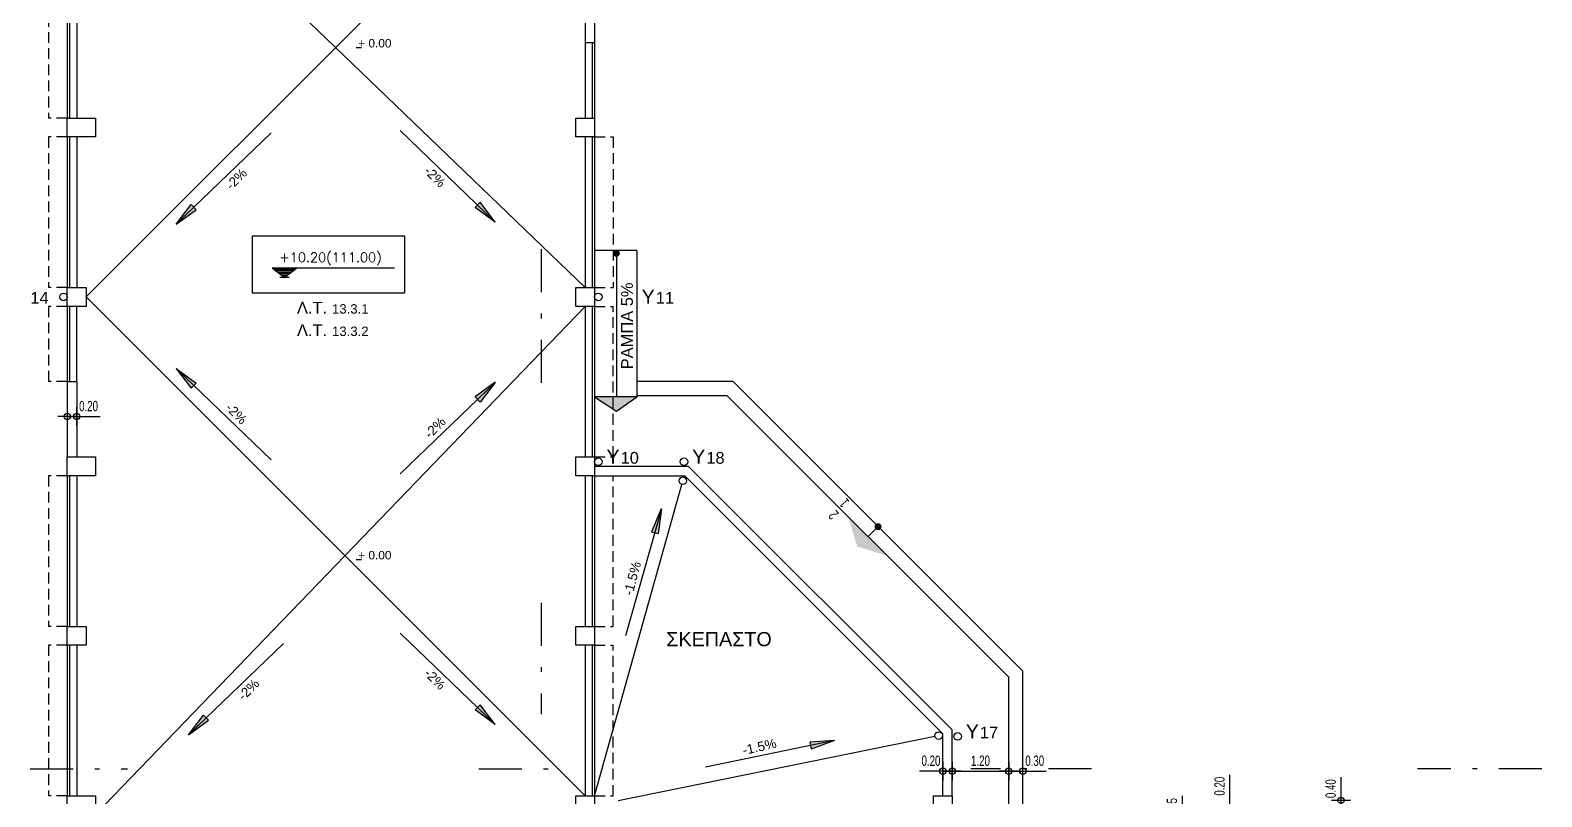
# Model space of a CAD drawing. Header units: metres. Extents: x 0 to 132, y -109 to 310.
# Drawn here: x 21.23 to 53.34, y 261.6 to 277.89 of the extents above; entities that cross this region are included whole.
import ezdxf

# ---------------------------------------------------------------- set-up
doc = ezdxf.new("R2010")
doc.units = ezdxf.units.M
doc.header["$LTSCALE"] = 0.036
doc.linetypes.add('DASHDOTX2', pattern=[50.8, 25.4, -12.7, 0, -12.7])
doc.linetypes.add('HIDDEN', pattern=[9.525, 6.35, -3.175])
doc.layers.get('Defpoints').update_dxf_attribs({"color": 252})
for name, color, linetype in [('arxitek doma', 254, 'Continuous'), ('Diastaseis', 252, 'Continuous'), ('DIMBLK', 252, 'Continuous'), ('Grammata', 252, 'Continuous'), ('mihanologika text', 20, 'Continuous')]:
    doc.layers.add(name, color=color, linetype=linetype)
doc.styles.add('COMU-C', font='ugcompl.shx', dxfattribs={"width": 0.7})
doc.styles.add('COMU-N', font='arial.ttf')
doc.styles.get("Standard").update_dxf_attribs({"font": 'arial.ttf'})
doc.dimstyles.new('Copy of CADWDOT', dxfattribs={"dimscale": 0.1, "dimtxt": 2.2, "dimasz": 0.08, "dimexe": 2, "dimexo": 0, "dimgap": 0.09, "dimtad": 0, "dimrnd": 0.001, "dimzin": 0, "dimdsep": 46, "dimtxsty": 'COMU-C', "dimblk": 'ARTDIM', "dimcen": 0, "dimdle": 0.05, "dimse1": 1, "dimse2": 1, "dimclrd": 11, "dimclrt": 11, "dimadec": 0, "dimazin": 0, "dimtfac": 1, "dimtmove": 0, "dimatfit": 3, "dimldrblk": 'ARTDIM', "dimfxl": 1, "dimtvp": 0.9999, "dimtolj": 1, "dimtzin": 0, "dimarcsym": 0})

# ---------------------------------------------------------------- blocks, each defined once
blk = doc.blocks.new('ARTDIM')
at = {"layer": 'DIMBLK'}
for p, q in [((-24.9975, 0), (24.9975, 0)), ((0, -24.9975), (0, 24.9975))]:
    blk.add_line(p, q, dxfattribs=at)
blk.add_circle((0, 0), 8.25, dxfattribs=at)
blk = doc.blocks.new('*D1150')
at = {"layer": 'arxitek doma', "color": 11, "lineweight": -2}
for p, q in [((22.026, 269.683), (22.21, 269.683)), ((22.218, 269.683), (22.713, 269.683))]:
    blk.add_line(p, q, dxfattribs=at)
at = {"layer": 'Defpoints', "color": 0, "transparency": 16777216}
for p in [(22.018, 270.424), (22.218, 270.424), (22.218, 269.683)]:
    blk.add_point(p, dxfattribs=at)
at = {"layer": 'arxitek doma', "color": 11, "lineweight": -2, "xscale": 0.008, "yscale": 0.008, "zscale": 0.008, "rotation": 180}
blk.add_blockref('ARTDIM', (22.018, 269.683), dxfattribs=at)
at = {"layer": 'arxitek doma', "color": 11, "lineweight": -2, "xscale": 0.008, "yscale": 0.008, "zscale": 0.008}
blk.add_blockref('ARTDIM', (22.218, 269.683), dxfattribs=at)
at = {"layer": 'arxitek doma', "color": 11, "insert": (22.47, 269.903), "char_height": 0.22, "attachment_point": 5, "style": 'COMU-C'}
blk.add_mtext('\\A1;0.20', dxfattribs=at)
blk = doc.blocks.new('*D1151')
at = {"layer": 'arxitek doma', "color": 11, "lineweight": -2}
for p, q in [((40.618, 262.147), (40.123, 262.147)), ((40.81, 262.147), (40.626, 262.147))]:
    blk.add_line(p, q, dxfattribs=at)
at = {"layer": 'Defpoints', "color": 0, "transparency": 16777216}
for p in [(40.618, 262.324), (40.618, 262.147), (40.818, 262.324)]:
    blk.add_point(p, dxfattribs=at)
at = {"layer": 'arxitek doma', "color": 11, "lineweight": -2, "xscale": 0.008, "yscale": 0.008, "zscale": 0.008, "rotation": 180}
blk.add_blockref('ARTDIM', (40.618, 262.147), dxfattribs=at)
at = {"layer": 'arxitek doma', "color": 11, "lineweight": -2, "xscale": 0.008, "yscale": 0.008, "zscale": 0.008}
blk.add_blockref('ARTDIM', (40.818, 262.147), dxfattribs=at)
at = {"layer": 'arxitek doma', "color": 11, "insert": (40.366, 262.367), "char_height": 0.22, "attachment_point": 5, "style": 'COMU-C'}
blk.add_mtext('\\A1;0.20', dxfattribs=at)
blk = doc.blocks.new('*D1152')
at = {"layer": 'arxitek doma', "color": 11, "lineweight": -2}
blk.add_line((40.826, 262.147), (42.01, 262.147), dxfattribs=at)
at = {"layer": 'Defpoints', "color": 0, "transparency": 16777216}
for p in [(40.818, 263.024), (42.018, 263.024), (42.018, 262.147)]:
    blk.add_point(p, dxfattribs=at)
at = {"layer": 'arxitek doma', "color": 11, "lineweight": -2, "xscale": 0.008, "yscale": 0.008, "zscale": 0.008, "rotation": 180}
blk.add_blockref('ARTDIM', (40.818, 262.147), dxfattribs=at)
at = {"layer": 'arxitek doma', "color": 11, "lineweight": -2, "xscale": 0.008, "yscale": 0.008, "zscale": 0.008}
blk.add_blockref('ARTDIM', (42.018, 262.147), dxfattribs=at)
at = {"layer": 'arxitek doma', "color": 11, "insert": (41.418, 262.367), "char_height": 0.22, "attachment_point": 5, "style": 'COMU-C'}
blk.add_mtext('\\A1;1.20', dxfattribs=at)
blk = doc.blocks.new('*D1153')
at = {"layer": 'arxitek doma', "color": 11, "lineweight": -2}
for p, q in [((42.026, 262.147), (42.31, 262.147)), ((42.318, 262.147), (42.813, 262.147))]:
    blk.add_line(p, q, dxfattribs=at)
at = {"layer": 'Defpoints', "color": 0, "transparency": 16777216}
for p in [(42.318, 262.695), (42.018, 262.633), (42.318, 262.147)]:
    blk.add_point(p, dxfattribs=at)
at = {"layer": 'arxitek doma', "color": 11, "lineweight": -2, "xscale": 0.008, "yscale": 0.008, "zscale": 0.008, "rotation": 180}
blk.add_blockref('ARTDIM', (42.018, 262.147), dxfattribs=at)
at = {"layer": 'arxitek doma', "color": 11, "lineweight": -2, "xscale": 0.008, "yscale": 0.008, "zscale": 0.008}
blk.add_blockref('ARTDIM', (42.318, 262.147), dxfattribs=at)
at = {"layer": 'arxitek doma', "color": 11, "insert": (42.57, 262.367), "char_height": 0.22, "attachment_point": 5, "style": 'COMU-C'}
blk.add_mtext('\\A1;0.30', dxfattribs=at)
blk = doc.blocks.new('*D1192')
at = {"layer": 'arxitek doma', "color": 11, "lineweight": -2}
for p, q in [((45.706, 261.124), (45.706, 261.619)), ((45.706, 261.082), (45.706, 261.116))]:
    blk.add_line(p, q, dxfattribs=at)
at = {"layer": 'Defpoints', "color": 0, "transparency": 16777216}
for p in [(45.706, 261.124), (46.188, 261.124), (46.188, 261.074)]:
    blk.add_point(p, dxfattribs=at)
at = {"layer": 'arxitek doma', "color": 11, "lineweight": -2, "xscale": 0.008, "yscale": 0.008, "zscale": 0.008}
for p, rotation in [((45.706, 261.124), 90), ((45.706, 261.074), 270)]:
    blk.add_blockref('ARTDIM', p, dxfattribs=dict(at, rotation=rotation))
at = {"layer": 'arxitek doma', "color": 11, "insert": (45.486, 261.375), "char_height": 0.22, "attachment_point": 5, "rotation": 90, "style": 'COMU-C'}
blk.add_mtext('\\A1;0.05', dxfattribs=at)
blk = doc.blocks.new('*D1194')
at = {"layer": 'arxitek doma', "color": 11, "lineweight": -2}
for p, q in [((46.717, 261.124), (46.717, 262.07)), ((46.717, 260.932), (46.717, 261.116))]:
    blk.add_line(p, q, dxfattribs=at)
at = {"layer": 'Defpoints', "color": 0, "transparency": 16777216}
for p in [(46.717, 261.124), (47.788, 261.124), (47.788, 260.924)]:
    blk.add_point(p, dxfattribs=at)
at = {"layer": 'arxitek doma', "color": 11, "lineweight": -2, "xscale": 0.008, "yscale": 0.008, "zscale": 0.008}
for p, rotation in [((46.717, 261.124), 90), ((46.717, 260.924), 270)]:
    blk.add_blockref('ARTDIM', p, dxfattribs=dict(at, rotation=rotation))
at = {"layer": 'arxitek doma', "color": 11, "insert": (46.497, 261.827), "char_height": 0.22, "attachment_point": 5, "rotation": 90, "style": 'COMU-C'}
blk.add_mtext('\\A1;0.20', dxfattribs=at)
blk = doc.blocks.new('*D1195')
at = {"layer": 'arxitek doma', "color": 11, "lineweight": -2}
for p, q in [((49.078, 261.524), (49.078, 262.019)), ((49.078, 261.132), (49.078, 261.516))]:
    blk.add_line(p, q, dxfattribs=at)
at = {"layer": 'Defpoints', "color": 0, "transparency": 16777216}
for p in [(48.188, 261.524), (49.078, 261.524), (48.188, 261.124)]:
    blk.add_point(p, dxfattribs=at)
at = {"layer": 'arxitek doma', "color": 11, "lineweight": -2, "xscale": 0.008, "yscale": 0.008, "zscale": 0.008}
for p, rotation in [((49.078, 261.524), 90), ((49.078, 261.124), 270)]:
    blk.add_blockref('ARTDIM', p, dxfattribs=dict(at, rotation=rotation))
at = {"layer": 'arxitek doma', "color": 11, "insert": (48.858, 261.775), "char_height": 0.22, "attachment_point": 5, "rotation": 90, "style": 'COMU-C'}
blk.add_mtext('\\A1;0.40', dxfattribs=at)
blk = doc.blocks.new('A$C0F3D1636')
at = {"layer": 'Diastaseis'}
h = blk.add_hatch(color=256, dxfattribs=at)
edge = h.paths.add_edge_path()
edge.add_line((0.365, 23.227), (0.44, 23.227))
edge.add_ellipse((0.365, 23.227), major_axis=(-0.0519, -0.0541), ratio=1, start_angle=43.806, end_angle=133.806, ccw=False)
edge.add_line((0.365, 23.152), (0.365, 23.227))
edge = h.paths.add_edge_path()
edge.add_line((0.29, 23.227), (0.365, 23.227))
edge.add_line((0.365, 23.227), (0.365, 23.152))
edge.add_ellipse((0.365, 23.227), major_axis=(-0.0519, -0.0541), ratio=1, start_angle=313.806, end_angle=403.806, ccw=False)
edge = h.paths.add_edge_path()
edge.add_line((0.365, 23.302), (0.365, 23.227))
edge.add_line((0.365, 23.227), (0.29, 23.227))
edge.add_ellipse((0.365, 23.227), major_axis=(-0.0519, -0.0541), ratio=1, start_angle=223.806, end_angle=313.806, ccw=False)
edge = h.paths.add_edge_path()
edge.add_ellipse((0.365, 23.227), major_axis=(0.0541, -0.0519), ratio=1, start_angle=43.806, end_angle=133.806, ccw=False)
edge.add_line((0.44, 23.227), (0.365, 23.227))
edge.add_line((0.365, 23.227), (0.365, 23.302))
h = blk.add_hatch(color=256, dxfattribs=at)
h.paths.add_polyline_path([(0.8, 20.176), (0.3, 20.176), (0.3, 19.92), (0.369, 19.876)])
h.paths.add_polyline_path([(0.3, 20.176), (-0.1, 20.176), (0.3, 19.92)])
blk.add_hatch(color=256, dxfattribs=at).paths.add_polyline_path([(5.481, 16.996), (6.125, 16.799), (5.29, 17.641)])
h = blk.add_hatch(color=256, dxfattribs=at)
edge = h.paths.add_edge_path()
edge.add_line((5.923, 17.418), (5.848, 17.418))
edge.add_ellipse((5.923, 17.418), major_axis=(0.0541, -0.0519), ratio=1, start_angle=223.806, end_angle=313.806)
edge.add_line((5.923, 17.343), (5.923, 17.418))
edge = h.paths.add_edge_path()
edge.add_line((5.998, 17.418), (5.923, 17.418))
edge.add_line((5.923, 17.418), (5.923, 17.343))
edge.add_ellipse((5.923, 17.418), major_axis=(0.0541, -0.0519), ratio=1, start_angle=-46.194, end_angle=43.806)
edge = h.paths.add_edge_path()
edge.add_line((5.923, 17.493), (5.923, 17.418))
edge.add_line((5.923, 17.418), (5.998, 17.418))
edge.add_ellipse((5.923, 17.418), major_axis=(0.0541, -0.0519), ratio=1, start_angle=43.806, end_angle=133.806)
edge = h.paths.add_edge_path()
edge.add_ellipse((5.923, 17.418), major_axis=(0.0541, -0.0519), ratio=1, start_angle=133.806, end_angle=223.806)
edge.add_line((5.848, 17.418), (5.923, 17.418))
edge.add_line((5.923, 17.418), (5.923, 17.493))
for p, q in [((0.8, 23.288), (-0.1, 23.288)), ((0.369, 23.288), (0.369, 20.176)), ((0.8, 23.288), (0.8, 20.176)), ((2.846, 20.5), (0.8, 20.5)), ((2.846, 20.5), (9, 14.346)), ((0.8, 20.176), (-0.1, 20.176)), ((-0.1, 20.176), (0.369, 19.876)), ((0.369, 19.876), (0.8, 20.176)), ((2.721, 20.2), (0.8, 20.2)), ((2.721, 20.2), (8.7, 14.221)), ((5.711, 17.21), (5.923, 17.423)), ((5.322, 16.822), (5.322, 16.822)), ((8.7, 11.2), (8.7, 14.221)), ((9, 11.2), (9, 14.346))]:
    blk.add_line(p, q, dxfattribs=at)
at = {"layer": 'Grammata', "style": 'COMU-N'}
blk.add_text('ΡΑΜΠΑ 5%', height=0.25, rotation=90, dxfattribs=at).set_placement((0.716, 20.763))
at = {"layer": 'Grammata', "style": 'COMU-C', "width": 0.7}
for s, p in [('1', (5.329, 17.95)), ('2', (5.105, 17.698))]:
    blk.add_text(s, height=0.23, rotation=131.194, dxfattribs=at).set_placement(p)

msp = doc.modelspace()

# ---------------------------------------------------------------- hatches: boundary and pattern name
at = {"layer": 'arxitek doma'}
h = msp.add_hatch(color=256, dxfattribs=at)
h.paths.add_polyline_path([(30.731, 274.179), (30.68, 274.127), (31.108, 273.816), (31.107, 273.816)])
h.paths.add_polyline_path([(31.107, 273.816), (31.107, 273.816), (30.787, 274.235), (30.731, 274.179)])
h = msp.add_hatch(color=256, dxfattribs=at)
h.paths.add_polyline_path([(24.708, 274.129), (24.759, 274.078), (24.331, 273.767), (24.331, 273.767)])
h.paths.add_polyline_path([(24.331, 273.767), (24.331, 273.767), (24.652, 274.186), (24.708, 274.129)])
h = msp.add_hatch(color=256, dxfattribs=at)
h.paths.add_polyline_path([(24.708, 270.342), (24.759, 270.394), (24.331, 270.705), (24.331, 270.705)])
h.paths.add_polyline_path([(24.331, 270.705), (24.331, 270.705), (24.652, 270.286), (24.708, 270.342)])
h = msp.add_hatch(color=256, dxfattribs=at)
h.paths.add_polyline_path([(30.731, 270.047), (30.68, 270.099), (31.108, 270.41), (31.107, 270.409)])
h.paths.add_polyline_path([(31.107, 270.409), (31.107, 270.409), (30.787, 269.991), (30.731, 270.047)])
h = msp.add_hatch(color=256, dxfattribs=at)
h.paths.add_polyline_path([(34.496, 267.216), (34.426, 267.234), (34.638, 267.719), (34.638, 267.719)])
h.paths.add_polyline_path([(34.638, 267.718), (34.638, 267.718), (34.573, 267.196), (34.496, 267.216)])
h = msp.add_hatch(color=256, dxfattribs=at)
h.paths.add_polyline_path([(24.967, 263.281), (25.018, 263.229), (24.59, 262.918), (24.591, 262.919)])
h.paths.add_polyline_path([(24.591, 262.919), (24.591, 262.919), (24.911, 263.337), (24.967, 263.281)])
h = msp.add_hatch(color=256, dxfattribs=at)
h.paths.add_polyline_path([(30.731, 263.503), (30.68, 263.451), (31.108, 263.14), (31.107, 263.141)])
h.paths.add_polyline_path([(31.107, 263.141), (31.107, 263.141), (30.787, 263.559), (30.731, 263.503)])
h = msp.add_hatch(color=256, dxfattribs=at)
h.paths.add_polyline_path([(37.804, 262.69), (37.789, 262.761), (38.317, 262.796), (38.316, 262.796)])
h.paths.add_polyline_path([(38.316, 262.796), (38.316, 262.796), (37.822, 262.613), (37.804, 262.69)])

# ---------------------------------------------------------------- linework, layer by layer
for p, q in [((33.218, 283.024), (33.218, 277.624)), ((22.356, 282.688), (33.018, 272.424)), ((22.418, 272.224), (32.882, 282.687)), ((33.018, 282.824), (33.018, 277.624)), ((22.018, 279.224), (22.018, 276.024)), ((22.068, 279.224), (22.068, 276.024)), ((22.218, 279.224), (22.218, 276.024)), ((28.154, 277.523), (28.267, 277.523)), ((33.218, 277.624), (33.018, 277.624)), ((33.018, 277.624), (33.018, 276.024)), ((33.168, 277.624), (33.168, 276.024)), ((33.218, 277.624), (33.218, 276.024)), ((22.018, 275.624), (22.018, 276.024)), ((22.018, 276.024), (22.618, 276.024)), ((22.618, 276.024), (22.618, 275.624)), ((32.818, 275.624), (32.818, 276.024)), ((32.818, 276.024), (33.218, 276.024)), ((33.218, 276.024), (33.218, 275.624)), ((22.618, 275.624), (22.018, 275.624)), ((22.018, 275.624), (22.018, 272.424)), ((22.068, 275.624), (22.068, 272.424)), ((22.218, 275.624), (22.218, 272.424)), ((24.331, 273.767), (26.349, 275.709)), ((31.107, 273.816), (29.09, 275.758)), ((33.218, 275.624), (32.818, 275.624)), ((33.018, 275.624), (33.018, 272.424)), ((33.168, 275.624), (33.168, 272.424)), ((33.218, 275.624), (33.218, 272.424)), ((30.68, 274.127), (30.787, 274.235)), ((31.107, 273.816), (30.787, 274.235)), ((24.331, 273.767), (24.652, 274.186)), ((24.332, 273.767), (24.759, 274.078)), ((24.347, 273.91), (24.347, 273.91)), ((24.759, 274.078), (24.652, 274.186)), ((31.107, 273.816), (30.68, 274.127)), ((31.091, 273.959), (31.091, 273.959)), ((26.371, 272.846), (26.633, 272.637)), ((26.371, 272.846), (28.966, 272.846)), ((26.411, 272.815), (26.855, 272.815)), ((26.45, 272.783), (26.816, 272.783)), ((26.489, 272.752), (26.776, 272.752)), ((26.528, 272.721), (26.737, 272.721)), ((26.733, 272.637), (26.533, 272.637)), ((26.567, 272.689), (26.698, 272.689)), ((26.607, 272.658), (26.659, 272.658)), ((26.633, 272.637), (26.894, 272.846)), ((22.018, 272.024), (22.018, 272.424)), ((22.018, 272.424), (22.418, 272.424)), ((22.418, 272.424), (22.418, 272.024)), ((32.818, 272.024), (32.818, 272.424)), ((32.818, 272.424), (33.218, 272.424)), ((33.218, 272.424), (33.218, 272.024)), ((22.418, 272.024), (22.018, 272.024)), ((22.018, 272.024), (22.018, 270.424)), ((22.068, 272.024), (22.068, 270.424)), ((22.218, 270.424), (22.218, 272.024)), ((22.418, 272.224), (33.018, 261.624)), ((22.618, 261.224), (33.018, 272.024)), ((33.218, 272.024), (32.818, 272.024)), ((33.018, 272.024), (33.018, 268.824)), ((33.168, 272.024), (33.168, 268.824)), ((33.218, 272.024), (33.218, 268.824)), ((24.331, 270.705), (24.652, 270.286)), ((24.331, 270.705), (26.349, 268.763)), ((24.332, 270.705), (24.759, 270.394)), ((22.018, 270.424), (22.218, 270.424)), ((22.018, 270.424), (22.018, 268.824)), ((22.218, 270.424), (22.218, 268.824)), ((24.347, 270.562), (24.347, 270.562)), ((24.759, 270.394), (24.652, 270.286)), ((31.107, 270.409), (29.09, 268.468)), ((31.107, 270.41), (30.68, 270.099)), ((31.107, 270.409), (30.787, 269.991)), ((30.68, 270.099), (30.787, 269.991)), ((31.091, 270.267), (31.091, 270.267)), ((22.018, 268.824), (22.618, 268.824)), ((22.018, 268.424), (22.018, 268.824)), ((22.618, 268.824), (22.618, 268.424)), ((32.818, 268.824), (33.218, 268.824)), ((32.818, 268.424), (32.818, 268.824)), ((33.218, 268.824), (33.218, 268.424)), ((35.218, 268.624), (33.218, 268.624)), ((35.218, 268.624), (40.818, 263.024)), ((22.618, 268.424), (22.018, 268.424)), ((22.018, 268.424), (22.018, 265.224)), ((22.068, 268.424), (22.068, 265.224)), ((22.218, 268.424), (22.218, 265.224)), ((33.218, 268.424), (32.818, 268.424)), ((33.018, 268.424), (33.018, 265.224)), ((33.168, 268.424), (33.168, 265.224)), ((33.218, 268.424), (35.135, 268.424)), ((33.218, 268.424), (33.218, 265.224)), ((33.218, 261.624), (35.072, 268.241)), ((35.135, 268.424), (40.618, 262.941)), ((34.638, 267.719), (33.878, 265.024)), ((34.637, 267.719), (34.426, 267.234)), ((34.638, 267.719), (34.573, 267.196)), ((34.696, 267.588), (34.696, 267.588)), ((34.426, 267.234), (34.573, 267.196)), ((28.154, 266.644), (28.267, 266.644)), ((22.018, 265.224), (22.418, 265.224)), ((22.018, 264.824), (22.018, 265.224)), ((22.418, 265.224), (22.418, 264.824)), ((31.107, 263.141), (29.09, 265.082)), ((32.818, 264.824), (32.818, 265.224)), ((32.818, 265.224), (33.218, 265.224)), ((33.218, 265.224), (33.218, 264.824)), ((22.418, 264.824), (22.018, 264.824)), ((22.018, 264.824), (22.018, 261.624)), ((22.068, 264.824), (22.068, 261.624)), ((22.218, 264.824), (22.218, 261.624)), ((24.591, 262.919), (26.608, 264.86)), ((33.218, 264.824), (32.818, 264.824)), ((33.018, 264.824), (33.018, 261.624)), ((33.168, 264.824), (33.168, 261.624)), ((33.218, 264.824), (33.218, 261.624)), ((24.591, 262.919), (24.911, 263.337)), ((25.018, 263.229), (24.911, 263.337)), ((30.68, 263.451), (30.787, 263.559)), ((31.107, 263.14), (30.68, 263.451)), ((31.107, 263.141), (30.787, 263.559)), ((24.591, 262.918), (25.018, 263.229)), ((24.607, 263.061), (24.607, 263.061)), ((31.091, 263.283), (31.091, 263.283)), ((40.818, 261.624), (40.818, 263.024)), ((33.718, 261.524), (40.451, 262.887)), ((38.316, 262.796), (35.573, 262.232)), ((38.316, 262.796), (37.789, 262.761)), ((37.789, 262.761), (37.822, 262.613)), ((38.316, 262.796), (37.822, 262.613)), ((38.226, 262.684), (38.226, 262.684)), ((40.618, 261.624), (40.618, 262.941)), ((22.018, 261.224), (22.018, 261.624)), ((22.018, 261.624), (22.618, 261.624)), ((22.618, 261.624), (22.618, 261.224)), ((32.818, 261.624), (33.218, 261.624)), ((32.818, 261.224), (32.818, 261.624)), ((33.218, 261.624), (33.218, 261.224)), ((40.418, 261.624), (40.818, 261.624)), ((40.418, 261.224), (40.418, 261.624)), ((40.818, 261.624), (40.818, 261.224))]:
    msp.add_line(p, q, dxfattribs=at)
at = {"layer": 'arxitek doma', "linetype": 'HIDDEN'}
for p, q in [((21.618, 279.224), (21.618, 276.024)), ((22.018, 276.024), (21.618, 276.024)), ((21.618, 275.624), (21.618, 272.424)), ((22.018, 275.624), (21.618, 275.624)), ((33.218, 275.624), (33.618, 275.624)), ((33.618, 275.624), (33.618, 272.424)), ((22.018, 272.424), (21.618, 272.424)), ((33.218, 272.424), (33.618, 272.424)), ((22.018, 272.024), (21.618, 272.024)), ((21.618, 272.024), (21.618, 270.424)), ((33.218, 272.024), (33.618, 272.024)), ((33.618, 268.824), (33.618, 272.024)), ((22.018, 270.424), (21.618, 270.424)), ((33.218, 268.824), (33.618, 268.824)), ((21.618, 268.424), (21.618, 265.224)), ((22.018, 268.424), (21.618, 268.424)), ((33.618, 265.224), (33.618, 268.424)), ((22.018, 265.224), (21.618, 265.224)), ((33.218, 265.224), (33.618, 265.224)), ((22.018, 264.824), (21.618, 264.824)), ((21.618, 264.824), (21.618, 261.624)), ((33.218, 264.824), (33.618, 264.824)), ((33.618, 261.624), (33.618, 264.824)), ((22.018, 261.624), (21.618, 261.624)), ((33.218, 261.624), (33.618, 261.624))]:
    msp.add_line(p, q, dxfattribs=at)
at = {"layer": 'arxitek doma', "linetype": 'DASHDOTX2'}
for p, q in [((32.088, 273.241), (32.088, 270.335)), ((32.088, 265.727), (32.088, 263.359)), ((19.302, 262.194), (23.299, 262.194)), ((30.762, 262.194), (32.481, 262.194)), ((43.775, 262.194), (41.21, 262.194)), ((53.342, 262.194), (50.702, 262.194)), ((53.342, 262.194), (50.702, 262.194))]:
    msp.add_line(p, q, dxfattribs=at)
at = {"layer": 'arxitek doma'}
for centre in [(21.938, 272.224), (33.298, 272.224), (33.298, 268.723), (35.118, 268.723), (35.094, 268.318), (40.53, 262.902), (40.931, 262.886)]:
    msp.add_circle(centre, 0.08, dxfattribs=at)
at = {"layer": 'mihanologika text'}
msp.add_lwpolyline([(25.956, 273.524), (29.184, 273.524), (29.184, 272.306), (25.956, 272.306)], close=True, dxfattribs=at)

# ---------------------------------------------------------------- block references
at = {"layer": 'arxitek doma'}
msp.add_blockref('A$C0F3D1636', (33.318, 249.924), dxfattribs=at)

# ---------------------------------------------------------------- texts
at = {"layer": 'arxitek doma', "style": 'COMU-N'}
for s, height, p in [('14', 0.25, (21.233, 272.08)), ('Υ', 0.3, (34.219, 272.08)), ('11', 0.25, (34.52, 272.08)), ('Λ.Τ.', 0.25, (26.898, 271.87)), ('13.3.1', 0.2, (27.642, 271.87)), ('Λ.Τ.', 0.25, (26.898, 271.394)), ('13.3.2', 0.2, (27.642, 271.394)), ('Υ', 0.3, (33.472, 268.68)), ('10', 0.25, (33.773, 268.68)), ('Υ', 0.3, (35.292, 268.68)), ('18', 0.25, (35.593, 268.68)), ('ΣΚΕΠΑΣΤΟ', 0.3, (34.743, 264.802)), ('Υ', 0.3, (41.105, 262.843)), ('17', 0.25, (41.405, 262.843))]:
    msp.add_text(s, height=height, dxfattribs=at).set_placement(p)
at = {"layer": 'arxitek doma', "char_height": 0.18, "attachment_point": 5}
for insert in [(28.552, 277.614), (28.552, 266.735)]:
    msp.add_mtext('+ 0.00', dxfattribs=dict(at, insert=insert))
at = {"layer": 'arxitek doma', "char_height": 0.2, "attachment_point": 5}
for s, insert, rotation in [('-2%', (25.609, 274.729), 44.9724), ('{\\fArial|b0|i0|c161|p2;-2%}', (29.829, 274.778), 315.03), ('-2%', (25.609, 269.743), 315.0276), ('{\\fArial|b0|i0|c161|p2;-2%}', (29.829, 269.447), 44.97), ('{\\fArial|b0|i0|c0|p2;-1.5%}', (34.021, 266.243), 75.32), ('-2%', (25.869, 263.881), 44.9724), ('{\\fArial|b0|i0|c161|p2;-2%}', (29.829, 264.103), 315.03), ('{\\fArial|b0|i0|c0|p2;-1.5%}', (36.722, 262.665), 12.6751)]:
    msp.add_mtext(s, dxfattribs=dict(at, insert=insert, rotation=rotation))
at = {"layer": 'arxitek doma', "insert": (27.611, 273.033), "char_height": 0.2, "attachment_point": 5, "style": 'COMU-N'}
msp.add_mtext('{\\Fcomplex.shx;+10.20(111.00)}', dxfattribs=at)

# ---------------------------------------------------------------- dimensions: what is measured, and where the dimension line sits
at = {"layer": 'arxitek doma'}
for base, p1, p2, picture, middle in [((22.218, 269.683), (22.018, 270.424), (22.218, 270.424), '*D1150', (22.47, 269.903)), ((42.018, 262.147), (40.818, 263.024), (42.018, 263.024), '*D1152', (41.418, 262.367)), ((42.318, 262.147), (42.018, 262.633), (42.318, 262.695), '*D1153', (42.57, 262.367)), ((40.618, 262.147), (40.818, 262.324), (40.618, 262.324), '*D1151', (40.366, 262.367))]:
    dim = msp.add_linear_dim(base=base, p1=p1, p2=p2, dimstyle='Copy of CADWDOT', dxfattribs=at)
    dim.commit()
    dim.dimension.update_dxf_attribs({"geometry": picture, "text_midpoint": middle})
dim = msp.add_linear_dim(base=(46.717, 261.124), p1=(47.788, 260.924), p2=(47.788, 261.124), angle=90, dimstyle='Copy of CADWDOT', dxfattribs=at)
dim.commit()
dim.dimension.update_dxf_attribs({"geometry": '*D1194', "text_midpoint": (46.717, 261.827), "dimtype": 161})
for base, p1, p2, picture, middle in [((49.078, 261.524), (48.188, 261.124), (48.188, 261.524), '*D1195', (48.858, 261.775)), ((45.706, 261.124), (46.188, 261.074), (46.188, 261.124), '*D1192', (45.486, 261.375))]:
    dim = msp.add_linear_dim(base=base, p1=p1, p2=p2, angle=90, dimstyle='Copy of CADWDOT', dxfattribs=at)
    dim.commit()
    dim.dimension.update_dxf_attribs({"geometry": picture, "text_midpoint": middle})

doc.saveas('drawing.dxf')
